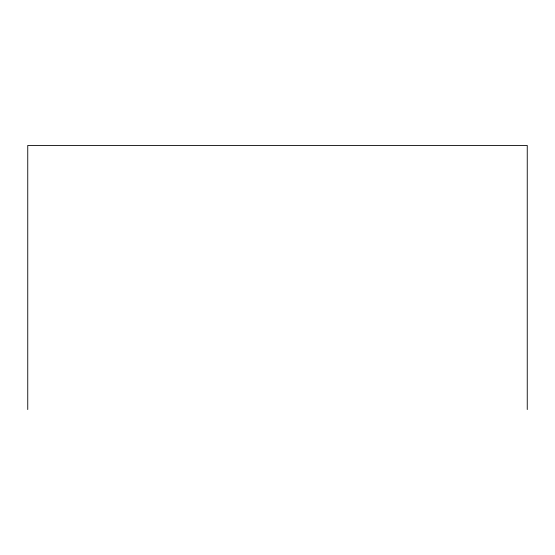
<?xml version="1.0" encoding="UTF-8"?>
<svg xmlns="http://www.w3.org/2000/svg" width="555" height="555" viewBox="0 0 555 555"><rect width="100%" height="100%" fill="white"/><g stroke="black" fill="none" stroke-linecap="round" stroke-linejoin="round"><path stroke-width="0.83" d="M527.25 409.548L527.25 145.452L27.75 145.452L27.75 409.548"/></g></svg>
